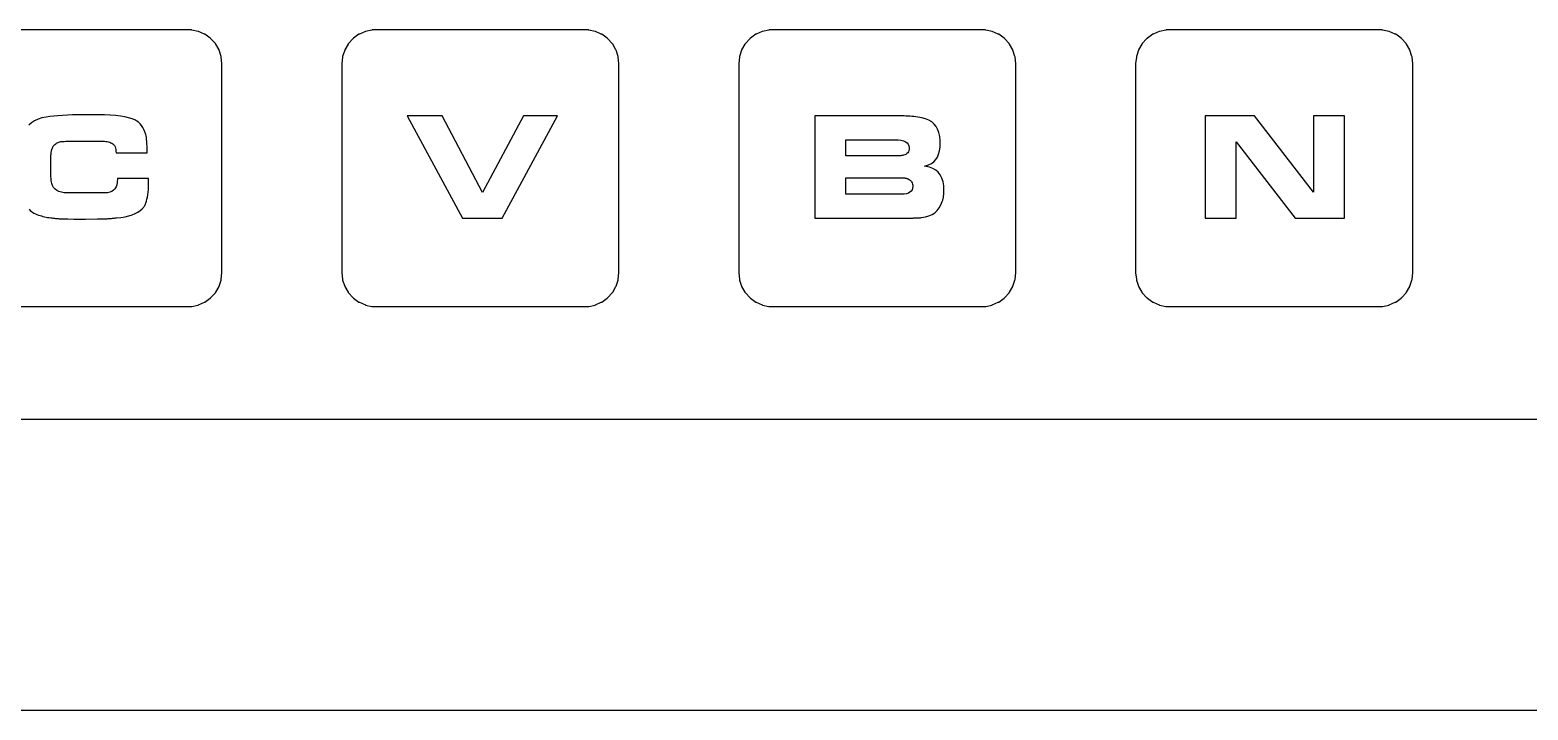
# Model space of a CAD drawing. Header units: millimetres. Extents: x -16 to 249, y -82 to 7.
# Drawn here: x 59.2 to 130.9, y -82.5 to -49.9 of the extents above; entities that cross this region are included whole.
import ezdxf

# ---------------------------------------------------------------- set-up
doc = ezdxf.new("R2010")
doc.units = ezdxf.units.MM
doc.layers.get('0').update_dxf_attribs({"lineweight": 25, "true_color": 0xffffff})

msp = doc.modelspace()

# ---------------------------------------------------------------- linework, layer by layer
for p, q in [((66.9207, -49.8761), (56.5793, -49.8761)), ((66.9391, -49.88), (66.9207, -49.8761)), ((67.2458, -49.9452), (66.9391, -49.88)), ((67.2546, -49.9471), (67.2458, -49.9452)), ((67.5411, -50.0746), (67.2546, -49.9471)), ((67.5492, -50.0783), (67.5411, -50.0746)), ((67.5664, -50.0859), (67.5492, -50.0783)), ((67.8201, -50.2702), (67.5664, -50.0859)), ((74.9336, -50.0859), (74.6799, -50.2702)), ((74.9508, -50.0783), (74.9336, -50.0859)), ((74.9589, -50.0746), (74.9508, -50.0783)), ((75.2454, -49.9471), (74.9589, -50.0746)), ((75.2542, -49.9452), (75.2454, -49.9471)), ((75.5609, -49.88), (75.2542, -49.9452)), ((75.5793, -49.8761), (75.5609, -49.88)), ((85.9207, -49.8761), (75.5793, -49.8761)), ((85.9391, -49.88), (85.9207, -49.8761)), ((86.2458, -49.9452), (85.9391, -49.88)), ((86.2546, -49.9471), (86.2458, -49.9452)), ((86.5411, -50.0746), (86.2546, -49.9471)), ((86.5492, -50.0783), (86.5411, -50.0746)), ((86.5664, -50.0859), (86.5492, -50.0783)), ((86.8201, -50.2702), (86.5664, -50.0859)), ((93.9336, -50.0859), (93.6799, -50.2702)), ((93.9508, -50.0783), (93.9336, -50.0859)), ((93.9589, -50.0746), (93.9508, -50.0783)), ((94.2454, -49.9471), (93.9589, -50.0746)), ((94.2542, -49.9452), (94.2454, -49.9471)), ((94.5609, -49.88), (94.2542, -49.9452)), ((94.5793, -49.8761), (94.5609, -49.88)), ((104.921, -49.8761), (94.5793, -49.8761)), ((104.939, -49.88), (104.921, -49.8761)), ((105.246, -49.9452), (104.939, -49.88)), ((105.255, -49.9471), (105.246, -49.9452)), ((105.541, -50.0746), (105.255, -49.9471)), ((105.549, -50.0783), (105.541, -50.0746)), ((105.566, -50.0859), (105.549, -50.0783)), ((105.82, -50.2702), (105.566, -50.0859)), ((112.934, -50.0859), (112.68, -50.2702)), ((112.951, -50.0783), (112.934, -50.0859)), ((112.959, -50.0746), (112.951, -50.0783)), ((113.245, -49.9471), (112.959, -50.0746)), ((113.254, -49.9452), (113.245, -49.9471)), ((113.561, -49.88), (113.254, -49.9452)), ((113.579, -49.8761), (113.561, -49.88)), ((123.921, -49.8761), (113.579, -49.8761)), ((123.939, -49.88), (123.921, -49.8761)), ((124.246, -49.9452), (123.939, -49.88)), ((124.255, -49.9471), (124.246, -49.9452)), ((124.541, -50.0746), (124.255, -49.9471)), ((124.549, -50.0783), (124.541, -50.0746)), ((124.566, -50.0859), (124.549, -50.0783)), ((124.82, -50.2702), (124.566, -50.0859)), ((67.8354, -50.2813), (67.8201, -50.2702)), ((67.8426, -50.2866), (67.8354, -50.2813)), ((67.8552, -50.3005), (67.8426, -50.2866)), ((68.065, -50.5336), (67.8552, -50.3005)), ((68.071, -50.5402), (68.065, -50.5336)), ((68.0755, -50.548), (68.071, -50.5402)), ((68.0849, -50.5643), (68.0755, -50.548)), ((68.2417, -50.8359), (68.0849, -50.5643)), ((68.2444, -50.8444), (68.2417, -50.8359)), ((68.3414, -51.1426), (68.2444, -50.8444)), ((74.2556, -50.8444), (74.1586, -51.1426)), ((74.2583, -50.8359), (74.2556, -50.8444)), ((74.4151, -50.5643), (74.2583, -50.8359)), ((74.4245, -50.548), (74.4151, -50.5643)), ((74.429, -50.5402), (74.4245, -50.548)), ((74.435, -50.5336), (74.429, -50.5402)), ((74.6448, -50.3005), (74.435, -50.5336)), ((74.6574, -50.2866), (74.6448, -50.3005)), ((74.6646, -50.2813), (74.6574, -50.2866)), ((74.6799, -50.2702), (74.6646, -50.2813)), ((86.8354, -50.2813), (86.8201, -50.2702)), ((86.8426, -50.2866), (86.8354, -50.2813)), ((86.8552, -50.3005), (86.8426, -50.2866)), ((87.065, -50.5336), (86.8552, -50.3005)), ((87.071, -50.5402), (87.065, -50.5336)), ((87.0755, -50.548), (87.071, -50.5402)), ((87.0849, -50.5643), (87.0755, -50.548)), ((87.2417, -50.8359), (87.0849, -50.5643)), ((87.2444, -50.8444), (87.2417, -50.8359)), ((87.3414, -51.1426), (87.2444, -50.8444)), ((93.2556, -50.8444), (93.1586, -51.1426)), ((93.2583, -50.8359), (93.2556, -50.8444)), ((93.4151, -50.5643), (93.2583, -50.8359)), ((93.4245, -50.548), (93.4151, -50.5643)), ((93.429, -50.5402), (93.4245, -50.548)), ((93.435, -50.5336), (93.429, -50.5402)), ((93.6448, -50.3005), (93.435, -50.5336)), ((93.6574, -50.2866), (93.6448, -50.3005)), ((93.6646, -50.2813), (93.6574, -50.2866)), ((93.6799, -50.2702), (93.6646, -50.2813)), ((105.835, -50.2813), (105.82, -50.2702)), ((105.843, -50.2866), (105.835, -50.2813)), ((105.855, -50.3005), (105.843, -50.2866)), ((106.065, -50.5336), (105.855, -50.3005)), ((106.071, -50.5402), (106.065, -50.5336)), ((106.075, -50.548), (106.071, -50.5402)), ((106.085, -50.5643), (106.075, -50.548)), ((106.242, -50.8359), (106.085, -50.5643)), ((106.244, -50.8444), (106.242, -50.8359)), ((106.341, -51.1426), (106.244, -50.8444)), ((112.256, -50.8444), (112.159, -51.1426)), ((112.258, -50.8359), (112.256, -50.8444)), ((112.415, -50.5643), (112.258, -50.8359)), ((112.425, -50.548), (112.415, -50.5643)), ((112.429, -50.5402), (112.425, -50.548)), ((112.435, -50.5336), (112.429, -50.5402)), ((112.645, -50.3005), (112.435, -50.5336)), ((112.657, -50.2866), (112.645, -50.3005)), ((112.665, -50.2813), (112.657, -50.2866)), ((112.68, -50.2702), (112.665, -50.2813)), ((124.835, -50.2813), (124.82, -50.2702)), ((124.843, -50.2866), (124.835, -50.2813)), ((124.855, -50.3005), (124.843, -50.2866)), ((125.065, -50.5336), (124.855, -50.3005)), ((125.071, -50.5402), (125.065, -50.5336)), ((125.075, -50.548), (125.071, -50.5402)), ((125.085, -50.5643), (125.075, -50.548)), ((125.242, -50.8359), (125.085, -50.5643)), ((125.244, -50.8444), (125.242, -50.8359)), ((125.341, -51.1426), (125.244, -50.8444)), ((68.3472, -51.1605), (68.3414, -51.1426)), ((68.3491, -51.1792), (68.3472, -51.1605)), ((68.3819, -51.4911), (68.3491, -51.1792)), ((68.3829, -51.5), (68.3819, -51.4911)), ((68.3829, -61.5), (68.3829, -51.5)), ((74.1181, -51.4911), (74.1171, -51.5)), ((74.1171, -51.5), (74.1171, -61.5)), ((74.1509, -51.1792), (74.1181, -51.4911)), ((74.1528, -51.1605), (74.1509, -51.1792)), ((74.1586, -51.1426), (74.1528, -51.1605)), ((87.3472, -51.1605), (87.3414, -51.1426)), ((87.3491, -51.1792), (87.3472, -51.1605)), ((87.3819, -51.4911), (87.3491, -51.1792)), ((87.3829, -51.5), (87.3819, -51.4911)), ((87.3829, -61.5), (87.3829, -51.5)), ((93.1181, -51.4911), (93.1171, -51.5)), ((93.1171, -51.5), (93.1171, -61.5)), ((93.1509, -51.1792), (93.1181, -51.4911)), ((93.1528, -51.1605), (93.1509, -51.1792)), ((93.1586, -51.1426), (93.1528, -51.1605)), ((106.347, -51.1605), (106.341, -51.1426)), ((106.349, -51.1792), (106.347, -51.1605)), ((106.382, -51.4911), (106.349, -51.1792)), ((106.383, -51.5), (106.382, -51.4911)), ((106.383, -61.5), (106.383, -51.5)), ((112.118, -51.4911), (112.117, -51.5)), ((112.117, -51.5), (112.117, -61.5)), ((112.151, -51.1792), (112.118, -51.4911)), ((112.153, -51.1605), (112.151, -51.1792)), ((112.159, -51.1426), (112.153, -51.1605)), ((125.347, -51.1605), (125.341, -51.1426)), ((125.349, -51.1792), (125.347, -51.1605)), ((125.382, -51.4911), (125.349, -51.1792)), ((125.383, -51.5), (125.382, -51.4911)), ((125.383, -61.5), (125.383, -51.5)), ((59.2626, -54.3305), (59.1331, -54.4432)), ((59.4108, -54.2346), (59.2626, -54.3305)), ((59.5777, -54.1558), (59.4108, -54.2346)), ((59.7633, -54.0938), (59.5777, -54.1558)), ((59.9676, -54.0487), (59.7633, -54.0938)), ((60.1401, -54.0239), (59.9676, -54.0487)), ((60.3279, -54.0024), (60.1401, -54.0239)), ((60.5312, -53.9843), (60.3279, -54.0024)), ((60.7498, -53.9694), (60.5312, -53.9843)), ((60.9839, -53.9578), (60.7498, -53.9694)), ((61.2333, -53.9495), (60.9839, -53.9578)), ((61.4981, -53.9446), (61.2333, -53.9495)), ((61.7783, -53.9429), (61.4981, -53.9446)), ((62.4578, -53.9429), (61.7783, -53.9429)), ((62.7585, -53.9468), (62.4578, -53.9429)), ((63.0361, -53.9584), (62.7585, -53.9468)), ((63.2906, -53.9778), (63.0361, -53.9584)), ((63.5219, -54.0049), (63.2906, -53.9778)), ((63.73, -54.0397), (63.5219, -54.0049)), ((63.915, -54.0823), (63.73, -54.0397)), ((64.0769, -54.1326), (63.915, -54.0823)), ((64.2156, -54.1907), (64.0769, -54.1326)), ((64.3039, -54.2407), (64.2156, -54.1907)), ((64.3855, -54.3011), (64.3039, -54.2407)), ((64.4605, -54.3722), (64.3855, -54.3011)), ((64.529, -54.4537), (64.4605, -54.3722)), ((64.5908, -54.5458), (64.529, -54.4537)), ((77.2541, -53.9986), (79.903, -58.8869)), ((78.9224, -53.9986), (77.2541, -53.9986)), ((80.8592, -57.6657), (78.9224, -53.9986)), ((82.8204, -53.9986), (80.8592, -57.6657)), ((81.7951, -58.8869), (84.444, -53.9986)), ((84.444, -53.9986), (82.8204, -53.9986)), ((100.942, -53.9986), (96.755, -53.9986)), ((96.755, -53.9986), (96.755, -58.8869)), ((101.03, -53.9994), (100.942, -53.9986)), ((101.12, -54.0019), (101.03, -53.9994)), ((101.211, -54.006), (101.12, -54.0019)), ((101.304, -54.0118), (101.211, -54.006)), ((101.398, -54.0193), (101.304, -54.0118)), ((101.494, -54.0284), (101.398, -54.0193)), ((101.592, -54.0391), (101.494, -54.0284)), ((101.691, -54.0515), (101.592, -54.0391)), ((101.887, -54.0853), (101.691, -54.0515)), ((102.063, -54.1357), (101.887, -54.0853)), ((102.219, -54.2025), (102.063, -54.1357)), ((102.355, -54.286), (102.219, -54.2025)), ((102.47, -54.386), (102.355, -54.286)), ((102.566, -54.5026), (102.47, -54.386)), ((117.809, -53.9986), (115.441, -53.9986)), ((115.441, -53.9986), (115.441, -58.8869)), ((120.625, -57.6465), (117.809, -53.9986)), ((122.114, -53.9986), (120.625, -53.9986)), ((120.625, -53.9986), (120.625, -57.6465)), ((122.114, -58.8869), (122.114, -53.9986)), ((60.723, -55.2205), (60.7754, -55.2162)), ((60.7754, -55.2162), (60.8302, -55.2148)), ((60.8302, -55.2148), (60.9056, -55.2127)), ((60.9056, -55.2127), (60.9853, -55.2107)), ((60.9853, -55.2107), (61.113, -55.2076)), ((61.113, -55.2076), (61.1577, -55.2066)), ((61.1577, -55.2066), (61.2056, -55.2056)), ((61.2056, -55.2056), (61.2586, -55.2048)), ((61.2586, -55.2048), (61.3167, -55.2041)), ((61.3167, -55.2041), (61.38, -55.2035)), ((61.38, -55.2035), (61.4485, -55.203)), ((61.4485, -55.203), (61.5221, -55.2027)), ((61.5221, -55.2027), (61.6008, -55.2025)), ((61.6008, -55.2025), (61.6847, -55.2025)), ((61.6847, -55.2025), (62.5921, -55.2025)), ((62.5921, -55.2025), (62.6741, -55.204)), ((62.6741, -55.204), (62.7513, -55.2088)), ((62.7513, -55.2088), (62.8236, -55.2167)), ((62.8236, -55.2167), (62.8912, -55.2278)), ((64.646, -54.6484), (64.5908, -54.5458)), ((64.6945, -54.7616), (64.646, -54.6484)), ((64.7365, -54.8853), (64.6945, -54.7616)), ((64.7517, -54.9489), (64.7365, -54.8853)), ((64.765, -55.0259), (64.7517, -54.9489)), ((64.7762, -55.1164), (64.765, -55.0259)), ((64.7853, -55.2204), (64.7762, -55.1164)), ((98.2443, -55.907), (98.2443, -55.1352)), ((98.2443, -55.1352), (100.58, -55.1352)), ((100.58, -55.1352), (100.743, -55.1411)), ((100.743, -55.1411), (100.884, -55.1589)), ((100.884, -55.1589), (101.004, -55.1886)), ((101.004, -55.1886), (101.102, -55.2301)), ((102.641, -54.6358), (102.566, -54.5026)), ((102.696, -54.7855), (102.641, -54.6358)), ((102.712, -54.8488), (102.696, -54.7855)), ((102.726, -54.9122), (102.712, -54.8488)), ((102.738, -54.9757), (102.726, -54.9122)), ((102.748, -55.0394), (102.738, -54.9757)), ((102.755, -55.1031), (102.748, -55.0394)), ((102.761, -55.167), (102.755, -55.1031)), ((102.764, -55.2311), (102.761, -55.167)), ((60.1896, -55.9721), (60.1924, -55.9207)), ((60.1924, -55.9207), (60.1957, -55.8729)), ((60.1957, -55.8729), (60.1995, -55.8288)), ((60.1995, -55.8288), (60.2038, -55.7877)), ((60.2038, -55.7877), (60.2086, -55.7491)), ((60.2086, -55.7491), (60.214, -55.713)), ((60.214, -55.713), (60.2198, -55.6794)), ((60.2198, -55.6794), (60.2262, -55.6482)), ((60.2262, -55.6482), (60.2331, -55.6196)), ((60.2331, -55.6196), (60.2404, -55.5934)), ((60.2404, -55.5934), (60.2483, -55.5697)), ((60.2483, -55.5697), (60.2649, -55.5281)), ((60.2649, -55.5281), (60.2843, -55.489)), ((60.2843, -55.489), (60.3064, -55.4524)), ((60.3064, -55.4524), (60.3312, -55.4182)), ((60.3312, -55.4182), (60.3588, -55.3866)), ((60.3588, -55.3866), (60.3891, -55.3574)), ((60.3891, -55.3574), (60.4221, -55.3307)), ((60.4221, -55.3307), (60.4578, -55.3065)), ((60.4578, -55.3065), (60.4962, -55.285)), ((60.4962, -55.285), (60.5368, -55.2664)), ((60.5368, -55.2664), (60.5798, -55.2506)), ((60.5798, -55.2506), (60.6252, -55.2377)), ((60.6252, -55.2377), (60.6729, -55.2277)), ((60.6729, -55.2277), (60.723, -55.2205)), ((62.8912, -55.2278), (62.9539, -55.2421)), ((62.9539, -55.2421), (63.0117, -55.2595)), ((63.0117, -55.2595), (63.0647, -55.2801)), ((63.0647, -55.2801), (63.1129, -55.3039)), ((63.1129, -55.3039), (63.1597, -55.3352)), ((63.1597, -55.3352), (63.2002, -55.3742)), ((63.2002, -55.3742), (63.2344, -55.4209)), ((63.2344, -55.4209), (63.2625, -55.4754)), ((63.2625, -55.4754), (63.2843, -55.5377)), ((63.2843, -55.5377), (63.2999, -55.6076)), ((63.2999, -55.6076), (63.3092, -55.6853)), ((63.3092, -55.6853), (63.3123, -55.7708)), ((63.3123, -55.7708), (64.8016, -55.7708)), ((64.7924, -55.3378), (64.7853, -55.2204)), ((64.7975, -55.4687), (64.7924, -55.3378)), ((64.8006, -55.613), (64.7975, -55.4687)), ((64.8016, -55.7708), (64.8006, -55.613)), ((100.73, -55.907), (98.2443, -55.907)), ((100.767, -55.9067), (100.73, -55.907)), ((100.803, -55.9055), (100.767, -55.9067)), ((100.838, -55.9036), (100.803, -55.9055)), ((100.873, -55.9009), (100.838, -55.9036)), ((100.907, -55.8975), (100.873, -55.9009)), ((100.941, -55.8933), (100.907, -55.8975)), ((100.974, -55.8883), (100.941, -55.8933)), ((101.007, -55.8826), (100.974, -55.8883)), ((101.07, -55.8634), (101.007, -55.8826)), ((101.125, -55.8366), (101.07, -55.8634)), ((101.102, -55.2301), (101.178, -55.2836)), ((101.171, -55.8022), (101.125, -55.8366)), ((101.209, -55.76), (101.171, -55.8022)), ((101.178, -55.2836), (101.232, -55.3488)), ((101.238, -55.7103), (101.209, -55.76)), ((101.232, -55.3488), (101.265, -55.426)), ((101.259, -55.6528), (101.238, -55.7103)), ((101.271, -55.5878), (101.259, -55.6528)), ((101.265, -55.426), (101.276, -55.515)), ((101.276, -55.515), (101.271, -55.5878)), ((102.626, -55.966), (102.687, -55.8262)), ((102.687, -55.8262), (102.73, -55.6678)), ((102.73, -55.6678), (102.756, -55.4908)), ((102.756, -55.4908), (102.765, -55.2952)), ((102.765, -55.2952), (102.764, -55.2311)), ((116.93, -58.8869), (116.93, -55.2312)), ((116.93, -55.2312), (119.746, -58.8869)), ((60.1832, -56.2837), (60.1835, -56.2141)), ((60.184, -56.4609), (60.1832, -56.2837)), ((60.1835, -56.2141), (60.1842, -56.1482)), ((60.1863, -56.6213), (60.184, -56.4609)), ((60.1842, -56.1482), (60.1855, -56.0859)), ((60.1855, -56.0859), (60.1873, -56.0272)), ((60.1901, -56.7648), (60.1863, -56.6213)), ((60.1873, -56.0272), (60.1896, -55.9721)), ((102.016, -56.4043), (102.207, -56.3391)), ((102.248, -56.4572), (102.016, -56.4043)), ((102.207, -56.3391), (102.338, -56.2737)), ((102.41, -56.5145), (102.248, -56.4572)), ((102.338, -56.2737), (102.451, -56.1898)), ((102.551, -56.5948), (102.41, -56.5145)), ((102.451, -56.1898), (102.547, -56.0872)), ((102.547, -56.0872), (102.626, -55.966)), ((102.67, -56.6982), (102.551, -56.5948)), ((60.1954, -56.8916), (60.1901, -56.7648)), ((60.2023, -57.0015), (60.1954, -56.8916)), ((60.2107, -57.0945), (60.2023, -57.0015)), ((60.2206, -57.1708), (60.2107, -57.0945)), ((60.2321, -57.2302), (60.2206, -57.1708)), ((60.2694, -57.3363), (60.2321, -57.2302)), ((60.3226, -57.4283), (60.2694, -57.3363)), ((63.3476, -57.2968), (63.311, -57.3993)), ((63.3693, -57.1786), (63.3476, -57.2968)), ((63.3774, -56.9996), (63.3693, -57.1786)), ((64.8667, -56.9996), (63.3774, -56.9996)), ((64.8646, -57.3841), (64.8667, -57.239)), ((64.8667, -57.239), (64.8667, -56.9996)), ((98.2443, -57.7464), (98.2443, -56.9669)), ((98.2443, -56.9669), (101.019, -56.9669)), ((101.019, -56.9669), (101.036, -56.9671)), ((101.036, -56.9671), (101.053, -56.9679)), ((101.053, -56.9679), (101.068, -56.9691)), ((101.068, -56.9691), (101.083, -56.9709)), ((101.083, -56.9709), (101.098, -56.9732)), ((101.098, -56.9732), (101.112, -56.976)), ((101.112, -56.976), (101.125, -56.9793)), ((101.125, -56.9793), (101.137, -56.9831)), ((101.137, -56.9831), (101.161, -56.9912)), ((101.161, -56.9912), (101.185, -56.9993)), ((101.185, -56.9993), (101.197, -57.0034)), ((101.197, -57.0034), (101.22, -57.0115)), ((101.22, -57.0115), (101.231, -57.0156)), ((101.231, -57.0156), (101.282, -57.0452)), ((101.282, -57.0452), (101.327, -57.0793)), ((101.327, -57.0793), (101.365, -57.1178)), ((101.365, -57.1178), (101.396, -57.1607)), ((101.396, -57.1607), (101.42, -57.2081)), ((101.42, -57.2081), (101.437, -57.2599)), ((101.437, -57.2599), (101.447, -57.3162)), ((101.447, -57.3162), (101.451, -57.3769)), ((102.767, -56.8245), (102.67, -56.6982)), ((102.843, -56.9739), (102.767, -56.8245)), ((102.897, -57.1463), (102.843, -56.9739)), ((102.929, -57.3417), (102.897, -57.1463)), ((102.94, -57.5602), (102.929, -57.3417)), ((60.3915, -57.5062), (60.3226, -57.4283)), ((60.4762, -57.5699), (60.3915, -57.5062)), ((60.5767, -57.6194), (60.4762, -57.5699)), ((60.6929, -57.6548), (60.5767, -57.6194)), ((60.8249, -57.676), (60.6929, -57.6548)), ((60.9726, -57.6831), (60.8249, -57.676)), ((62.7792, -57.6831), (60.9726, -57.6831)), ((62.9051, -57.6752), (62.7792, -57.6831)), ((63.016, -57.6515), (62.9051, -57.6752)), ((63.1121, -57.6121), (63.016, -57.6515)), ((63.1933, -57.5569), (63.1121, -57.6121)), ((63.2596, -57.486), (63.1933, -57.5569)), ((63.311, -57.3993), (63.2596, -57.486)), ((64.767, -58.0871), (64.7934, -57.9899)), ((64.7934, -57.9899), (64.8158, -57.8847)), ((64.8158, -57.8847), (64.8341, -57.7716)), ((64.8341, -57.7716), (64.8484, -57.6504)), ((64.8484, -57.6504), (64.8585, -57.5212)), ((64.8585, -57.5212), (64.8646, -57.3841)), ((100.913, -57.7464), (98.2443, -57.7464)), ((101.039, -57.7406), (100.913, -57.7464)), ((101.148, -57.7233), (101.039, -57.7406)), ((101.241, -57.6944), (101.148, -57.7233)), ((101.316, -57.654), (101.241, -57.6944)), ((101.375, -57.6021), (101.316, -57.654)), ((101.417, -57.5386), (101.375, -57.6021)), ((101.442, -57.4635), (101.417, -57.5386)), ((101.451, -57.3769), (101.442, -57.4635)), ((102.859, -58.0973), (102.87, -58.0621)), ((102.87, -58.0621), (102.881, -58.0276)), ((102.881, -58.0276), (102.891, -57.9939)), ((102.891, -57.9939), (102.899, -57.961)), ((102.899, -57.961), (102.907, -57.9288)), ((102.907, -57.9288), (102.913, -57.8974)), ((102.913, -57.8974), (102.919, -57.8668)), ((102.919, -57.8668), (102.924, -57.8369)), ((102.924, -57.8369), (102.927, -57.8067)), ((102.927, -57.8067), (102.931, -57.7753)), ((102.931, -57.7753), (102.934, -57.7426)), ((102.934, -57.7426), (102.936, -57.7087)), ((102.936, -57.7087), (102.938, -57.6734)), ((102.938, -57.6734), (102.939, -57.6369)), ((102.939, -57.6369), (102.94, -57.5992)), ((102.94, -57.5992), (102.94, -57.5602)), ((59.1489, -58.4702), (59.2011, -58.5219)), ((59.2011, -58.5219), (59.2577, -58.5694)), ((59.2577, -58.5694), (59.3186, -58.6127)), ((59.3186, -58.6127), (59.3838, -58.6518)), ((59.3838, -58.6518), (59.4534, -58.6867)), ((59.4534, -58.6867), (59.5273, -58.7174)), ((59.5273, -58.7174), (59.6055, -58.7439)), ((59.6055, -58.7439), (59.6734, -58.7674)), ((59.6734, -58.7674), (59.7428, -58.7889)), ((59.7428, -58.7889), (59.8138, -58.8086)), ((63.7454, -58.8233), (63.9257, -58.7814)), ((63.9257, -58.7814), (64.0885, -58.7312)), ((64.0885, -58.7312), (64.2339, -58.6728)), ((64.2339, -58.6728), (64.3619, -58.6062)), ((64.3619, -58.6062), (64.4725, -58.5313)), ((64.4725, -58.5313), (64.5656, -58.4482)), ((64.5656, -58.4482), (64.595, -58.4182)), ((64.595, -58.4182), (64.622, -58.3871)), ((64.622, -58.3871), (64.6468, -58.3548)), ((64.6468, -58.3548), (64.6693, -58.3214)), ((64.6693, -58.3214), (64.6896, -58.2868)), ((64.6896, -58.2868), (64.7075, -58.2511)), ((64.7075, -58.2511), (64.7231, -58.2143)), ((64.7231, -58.2143), (64.7365, -58.1763)), ((64.7365, -58.1763), (64.767, -58.0871)), ((102.055, -58.8358), (102.223, -58.7864)), ((102.223, -58.7864), (102.373, -58.7183)), ((102.373, -58.7183), (102.506, -58.6315)), ((102.506, -58.6315), (102.62, -58.526)), ((102.62, -58.526), (102.717, -58.4018)), ((102.717, -58.4018), (102.797, -58.2589)), ((102.797, -58.2589), (102.859, -58.0973)), ((59.8138, -58.8086), (59.8862, -58.8263)), ((59.8862, -58.8263), (59.9603, -58.8421)), ((59.9603, -58.8421), (60.0358, -58.856)), ((60.0358, -58.856), (60.1129, -58.868)), ((60.1129, -58.868), (60.1914, -58.8782)), ((60.1914, -58.8782), (60.2379, -58.8841)), ((60.2379, -58.8841), (60.2836, -58.8897)), ((60.2836, -58.8897), (60.3286, -58.895)), ((60.3286, -58.895), (60.373, -58.9)), ((60.373, -58.9), (60.4166, -58.9047)), ((60.4166, -58.9047), (60.4596, -58.909)), ((60.4596, -58.909), (60.5018, -58.9131)), ((60.5018, -58.9131), (60.5433, -58.9168)), ((60.5433, -58.9168), (60.5841, -58.9201)), ((60.5841, -58.9201), (60.6241, -58.923)), ((60.6241, -58.923), (60.6632, -58.9255)), ((60.6632, -58.9255), (60.7015, -58.9275)), ((60.7015, -58.9275), (60.739, -58.9291)), ((60.739, -58.9291), (60.7757, -58.9302)), ((60.7757, -58.9302), (60.8115, -58.9308)), ((60.8115, -58.9308), (60.8465, -58.9311)), ((60.8465, -58.9311), (61.0081, -58.934)), ((61.0081, -58.934), (61.29, -58.9388)), ((61.29, -58.9388), (61.3495, -58.9397)), ((61.3495, -58.9397), (61.4121, -58.9404)), ((61.4121, -58.9404), (61.4777, -58.9411)), ((61.4777, -58.9411), (61.5464, -58.9416)), ((61.5464, -58.9416), (61.6181, -58.942)), ((61.6181, -58.942), (61.6929, -58.9424)), ((61.6929, -58.9424), (61.7707, -58.9425)), ((61.7707, -58.9425), (61.8516, -58.9426)), ((61.8516, -58.9426), (62.4253, -58.9311)), ((62.4253, -58.9311), (62.4973, -58.9308)), ((62.4973, -58.9308), (62.5669, -58.9301)), ((62.5669, -58.9301), (62.6341, -58.9288)), ((62.6341, -58.9288), (62.6989, -58.927)), ((62.6989, -58.927), (62.7613, -58.9247)), ((62.7613, -58.9247), (62.8212, -58.9219)), ((62.8212, -58.9219), (62.8788, -58.9186)), ((62.8788, -58.9186), (62.9339, -58.9148)), ((62.9339, -58.9148), (62.9873, -58.9108)), ((62.9873, -58.9108), (63.0397, -58.9067)), ((63.0397, -58.9067), (63.0911, -58.9026)), ((63.0911, -58.9026), (63.1414, -58.8986)), ((63.1414, -58.8986), (63.1908, -58.8945)), ((63.1908, -58.8945), (63.2391, -58.8905)), ((63.2391, -58.8905), (63.2864, -58.8864)), ((63.2864, -58.8864), (63.3327, -58.8824)), ((63.3327, -58.8824), (63.5477, -58.8569)), ((63.5477, -58.8569), (63.7454, -58.8233)), ((79.903, -58.8869), (81.7951, -58.8869)), ((96.755, -58.8869), (101.443, -58.8869)), ((101.443, -58.8869), (101.452, -58.8868)), ((101.452, -58.8868), (101.465, -58.8866)), ((101.465, -58.8866), (101.503, -58.8858)), ((101.503, -58.8858), (101.556, -58.8846)), ((101.556, -58.8846), (101.626, -58.8828)), ((101.626, -58.8828), (101.663, -58.8816)), ((101.663, -58.8816), (101.699, -58.8802)), ((101.699, -58.8802), (101.732, -58.8786)), ((101.732, -58.8786), (101.764, -58.8767)), ((101.764, -58.8767), (101.793, -58.8745)), ((101.793, -58.8745), (101.821, -58.8721)), ((101.821, -58.8721), (101.846, -58.8694)), ((101.846, -58.8694), (101.87, -58.8665)), ((101.87, -58.8665), (102.055, -58.8358)), ((115.441, -58.8869), (116.93, -58.8869)), ((119.746, -58.8869), (122.114, -58.8869)), ((68.3491, -61.8208), (68.3819, -61.5089)), ((68.3819, -61.5089), (68.3829, -61.5)), ((74.1171, -61.5), (74.1181, -61.5089)), ((74.1181, -61.5089), (74.1509, -61.8208)), ((87.3491, -61.8208), (87.3819, -61.5089)), ((87.3819, -61.5089), (87.3829, -61.5)), ((93.1171, -61.5), (93.1181, -61.5089)), ((93.1181, -61.5089), (93.1509, -61.8208)), ((106.349, -61.8208), (106.382, -61.5089)), ((106.382, -61.5089), (106.383, -61.5)), ((112.117, -61.5), (112.118, -61.5089)), ((112.118, -61.5089), (112.151, -61.8208)), ((125.349, -61.8208), (125.382, -61.5089)), ((125.382, -61.5089), (125.383, -61.5)), ((68.0849, -62.4357), (68.2417, -62.1641)), ((68.2417, -62.1641), (68.2444, -62.1556)), ((68.2444, -62.1556), (68.3414, -61.8574)), ((68.3414, -61.8574), (68.3472, -61.8395)), ((68.3472, -61.8395), (68.3491, -61.8208)), ((74.1509, -61.8208), (74.1528, -61.8395)), ((74.1528, -61.8395), (74.1586, -61.8574)), ((74.1586, -61.8574), (74.2556, -62.1556)), ((74.2556, -62.1556), (74.2583, -62.1641)), ((74.2583, -62.1641), (74.4151, -62.4357)), ((87.0849, -62.4357), (87.2417, -62.1641)), ((87.2417, -62.1641), (87.2444, -62.1556)), ((87.2444, -62.1556), (87.3414, -61.8574)), ((87.3414, -61.8574), (87.3472, -61.8395)), ((87.3472, -61.8395), (87.3491, -61.8208)), ((93.1509, -61.8208), (93.1528, -61.8395)), ((93.1528, -61.8395), (93.1586, -61.8574)), ((93.1586, -61.8574), (93.2556, -62.1556)), ((93.2556, -62.1556), (93.2583, -62.1641)), ((93.2583, -62.1641), (93.4151, -62.4357)), ((106.085, -62.4357), (106.242, -62.1641)), ((106.242, -62.1641), (106.244, -62.1556)), ((106.244, -62.1556), (106.341, -61.8574)), ((106.341, -61.8574), (106.347, -61.8395)), ((106.347, -61.8395), (106.349, -61.8208)), ((112.151, -61.8208), (112.153, -61.8395)), ((112.153, -61.8395), (112.159, -61.8574)), ((112.159, -61.8574), (112.256, -62.1556)), ((112.256, -62.1556), (112.258, -62.1641)), ((112.258, -62.1641), (112.415, -62.4357)), ((125.085, -62.4357), (125.242, -62.1641)), ((125.242, -62.1641), (125.244, -62.1556)), ((125.244, -62.1556), (125.341, -61.8574)), ((125.341, -61.8574), (125.347, -61.8395)), ((125.347, -61.8395), (125.349, -61.8208)), ((66.9391, -63.12), (67.2458, -63.0548)), ((67.2458, -63.0548), (67.2546, -63.0529)), ((67.2546, -63.0529), (67.5411, -62.9254)), ((67.5411, -62.9254), (67.5492, -62.9217)), ((67.5492, -62.9217), (67.5664, -62.9141)), ((67.5664, -62.9141), (67.8201, -62.7298)), ((67.8201, -62.7298), (67.8354, -62.7187)), ((67.8354, -62.7187), (67.8426, -62.7134)), ((67.8426, -62.7134), (67.8552, -62.6995)), ((67.8552, -62.6995), (68.065, -62.4664)), ((68.065, -62.4664), (68.071, -62.4598)), ((68.071, -62.4598), (68.0755, -62.452)), ((68.0755, -62.452), (68.0849, -62.4357)), ((74.4151, -62.4357), (74.4245, -62.452)), ((74.4245, -62.452), (74.429, -62.4598)), ((74.429, -62.4598), (74.435, -62.4664)), ((74.435, -62.4664), (74.6448, -62.6995)), ((74.6448, -62.6995), (74.6574, -62.7134)), ((74.6574, -62.7134), (74.6646, -62.7187)), ((74.6646, -62.7187), (74.6799, -62.7298)), ((74.6799, -62.7298), (74.9336, -62.9141)), ((74.9336, -62.9141), (74.9508, -62.9217)), ((74.9508, -62.9217), (74.9589, -62.9254)), ((74.9589, -62.9254), (75.2454, -63.0529)), ((75.2454, -63.0529), (75.2542, -63.0548)), ((75.2542, -63.0548), (75.5609, -63.12)), ((85.9391, -63.12), (86.2458, -63.0548)), ((86.2458, -63.0548), (86.2546, -63.0529)), ((86.2546, -63.0529), (86.5411, -62.9254)), ((86.5411, -62.9254), (86.5492, -62.9217)), ((86.5492, -62.9217), (86.5664, -62.9141)), ((86.5664, -62.9141), (86.8201, -62.7298)), ((86.8201, -62.7298), (86.8354, -62.7187)), ((86.8354, -62.7187), (86.8426, -62.7134)), ((86.8426, -62.7134), (86.8552, -62.6995)), ((86.8552, -62.6995), (87.065, -62.4664)), ((87.065, -62.4664), (87.071, -62.4598)), ((87.071, -62.4598), (87.0755, -62.452)), ((87.0755, -62.452), (87.0849, -62.4357)), ((93.4151, -62.4357), (93.4245, -62.452)), ((93.4245, -62.452), (93.429, -62.4598)), ((93.429, -62.4598), (93.435, -62.4664)), ((93.435, -62.4664), (93.6448, -62.6995)), ((93.6448, -62.6995), (93.6574, -62.7134)), ((93.6574, -62.7134), (93.6646, -62.7187)), ((93.6646, -62.7187), (93.6799, -62.7298)), ((93.6799, -62.7298), (93.9336, -62.9141)), ((93.9336, -62.9141), (93.9508, -62.9217)), ((93.9508, -62.9217), (93.9589, -62.9254)), ((93.9589, -62.9254), (94.2454, -63.0529)), ((94.2454, -63.0529), (94.2542, -63.0548)), ((94.2542, -63.0548), (94.5609, -63.12)), ((104.939, -63.12), (105.246, -63.0548)), ((105.246, -63.0548), (105.255, -63.0529)), ((105.255, -63.0529), (105.541, -62.9254)), ((105.541, -62.9254), (105.549, -62.9217)), ((105.549, -62.9217), (105.566, -62.9141)), ((105.566, -62.9141), (105.82, -62.7298)), ((105.82, -62.7298), (105.835, -62.7187)), ((105.835, -62.7187), (105.843, -62.7134)), ((105.843, -62.7134), (105.855, -62.6995)), ((105.855, -62.6995), (106.065, -62.4664)), ((106.065, -62.4664), (106.071, -62.4598)), ((106.071, -62.4598), (106.075, -62.452)), ((106.075, -62.452), (106.085, -62.4357)), ((112.415, -62.4357), (112.425, -62.452)), ((112.425, -62.452), (112.429, -62.4598)), ((112.429, -62.4598), (112.435, -62.4664)), ((112.435, -62.4664), (112.645, -62.6995)), ((112.645, -62.6995), (112.657, -62.7134)), ((112.657, -62.7134), (112.665, -62.7187)), ((112.665, -62.7187), (112.68, -62.7298)), ((112.68, -62.7298), (112.934, -62.9141)), ((112.934, -62.9141), (112.951, -62.9217)), ((112.951, -62.9217), (112.959, -62.9254)), ((112.959, -62.9254), (113.245, -63.0529)), ((113.245, -63.0529), (113.254, -63.0548)), ((113.254, -63.0548), (113.561, -63.12)), ((123.939, -63.12), (124.246, -63.0548)), ((124.246, -63.0548), (124.255, -63.0529)), ((124.255, -63.0529), (124.541, -62.9254)), ((124.541, -62.9254), (124.549, -62.9217)), ((124.549, -62.9217), (124.566, -62.9141)), ((124.566, -62.9141), (124.82, -62.7298)), ((124.82, -62.7298), (124.835, -62.7187)), ((124.835, -62.7187), (124.843, -62.7134)), ((124.843, -62.7134), (124.855, -62.6995)), ((124.855, -62.6995), (125.065, -62.4664)), ((125.065, -62.4664), (125.071, -62.4598)), ((125.071, -62.4598), (125.075, -62.452)), ((125.075, -62.452), (125.085, -62.4357)), ((56.5793, -63.1239), (66.9207, -63.1239)), ((66.9207, -63.1239), (66.9391, -63.12)), ((75.5609, -63.12), (75.5793, -63.1239)), ((75.5793, -63.1239), (85.9207, -63.1239)), ((85.9207, -63.1239), (85.9391, -63.12)), ((94.5609, -63.12), (94.5793, -63.1239)), ((94.5793, -63.1239), (104.921, -63.1239)), ((104.921, -63.1239), (104.939, -63.12)), ((113.561, -63.12), (113.579, -63.1239)), ((113.579, -63.1239), (123.921, -63.1239)), ((123.921, -63.1239), (123.939, -63.12)), ((189.785, -68.5381), (47.715, -68.5381)), ((47.715, -82.4619), (189.785, -82.4619))]:
    msp.add_line(p, q)

doc.saveas('drawing.dxf')
